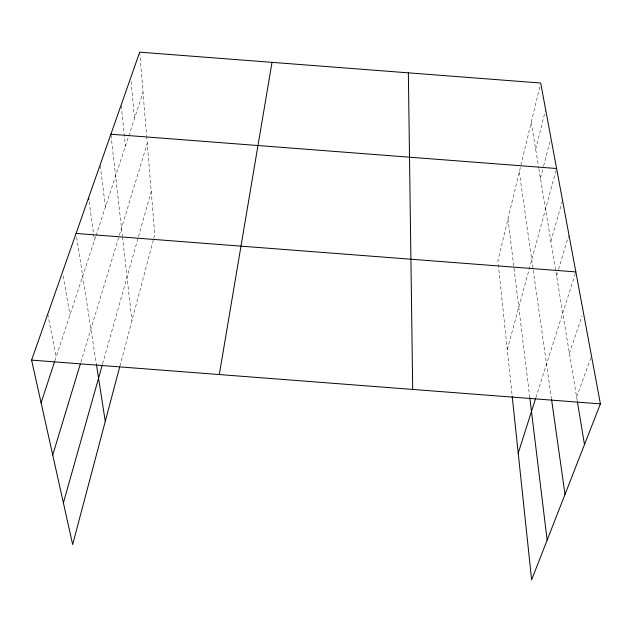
<?xml version="1.0" encoding="UTF-8"?>
<svg xmlns="http://www.w3.org/2000/svg" width="632" height="632" viewBox="0 0 632 632"><rect width="100%" height="100%" fill="white"/><g stroke="black" fill="none" stroke-linecap="round" stroke-linejoin="round"><path stroke-width="0.47" stroke-dasharray="3.16 2.37" d="M539.768 86.861L497.89 260.882L512.102 395.332M535.675 149.326L545.384 110.497M540.439 178.161L543.362 166.943M543.607 166.011L549.943 141.71M119.914 366.102L153.544 239.149M153.797 238.217L154.785 234.48L146.679 136.615M507.267 349.559L556.342 169.447M102.558 363.977L138.203 237.577M138.463 236.652L151.222 191.417M550.867 241.234L562.267 201.324M556.587 275.829L558.269 270.227M558.546 269.295L568.65 235.697M80.841 362.27L147.24 143.306M535.873 397.623L575.839 271.91M54.913 360.761L95.709 236.566M96.009 235.641L128.422 136.97M128.731 136.038L143.03 92.493M569.4 353.391L582.096 315.85M576.621 397.078L591.497 356.014M47.724 314.175L56.137 357.025M63.153 275.923L69.954 314.957M531.22 122.363L538.693 167.591M538.851 168.547L555.789 271.017M555.947 271.981L577.269 400.957M76.662 237.34L96.325 363.803M519.291 171.936L533.092 269.264M533.226 270.22L551.404 398.476M89.112 201.663L93.552 233.516M93.686 234.48L94.492 240.271M100.275 165.774L105.433 206.964M507.994 218.87L529.806 397.812M111.003 135.185L122.371 235.886M122.482 236.85L131.946 320.685M121.281 105.868L125.381 146.221M131.116 81.512L134.505 118.46M139.696 52.172L146.6 135.659"/><path stroke-width="0.95" d="M219.304 374.555L272.021 62.355M119.669 367.034L72.656 544.515L31.6 360.106L139.696 52.172L540.692 83.029L600.4 403.88L531.615 579.828L512.204 396.288M63.39 502.875L102.289 364.925M52.725 454.993L80.28 364.119M518.216 453.152L535.581 398.547M41.104 402.789L54.605 361.694M110.892 134.213L556.595 168.507M76.061 233.453L575.839 271.91M31.6 360.106L600.4 403.88M577.427 401.928L584.482 444.604M96.475 364.759L105.275 421.378M551.546 399.432L565.008 494.414M88.575 197.8L88.843 199.736M529.806 397.812L547.146 540.099M408.359 72.846L412.696 389.43"/></g></svg>
